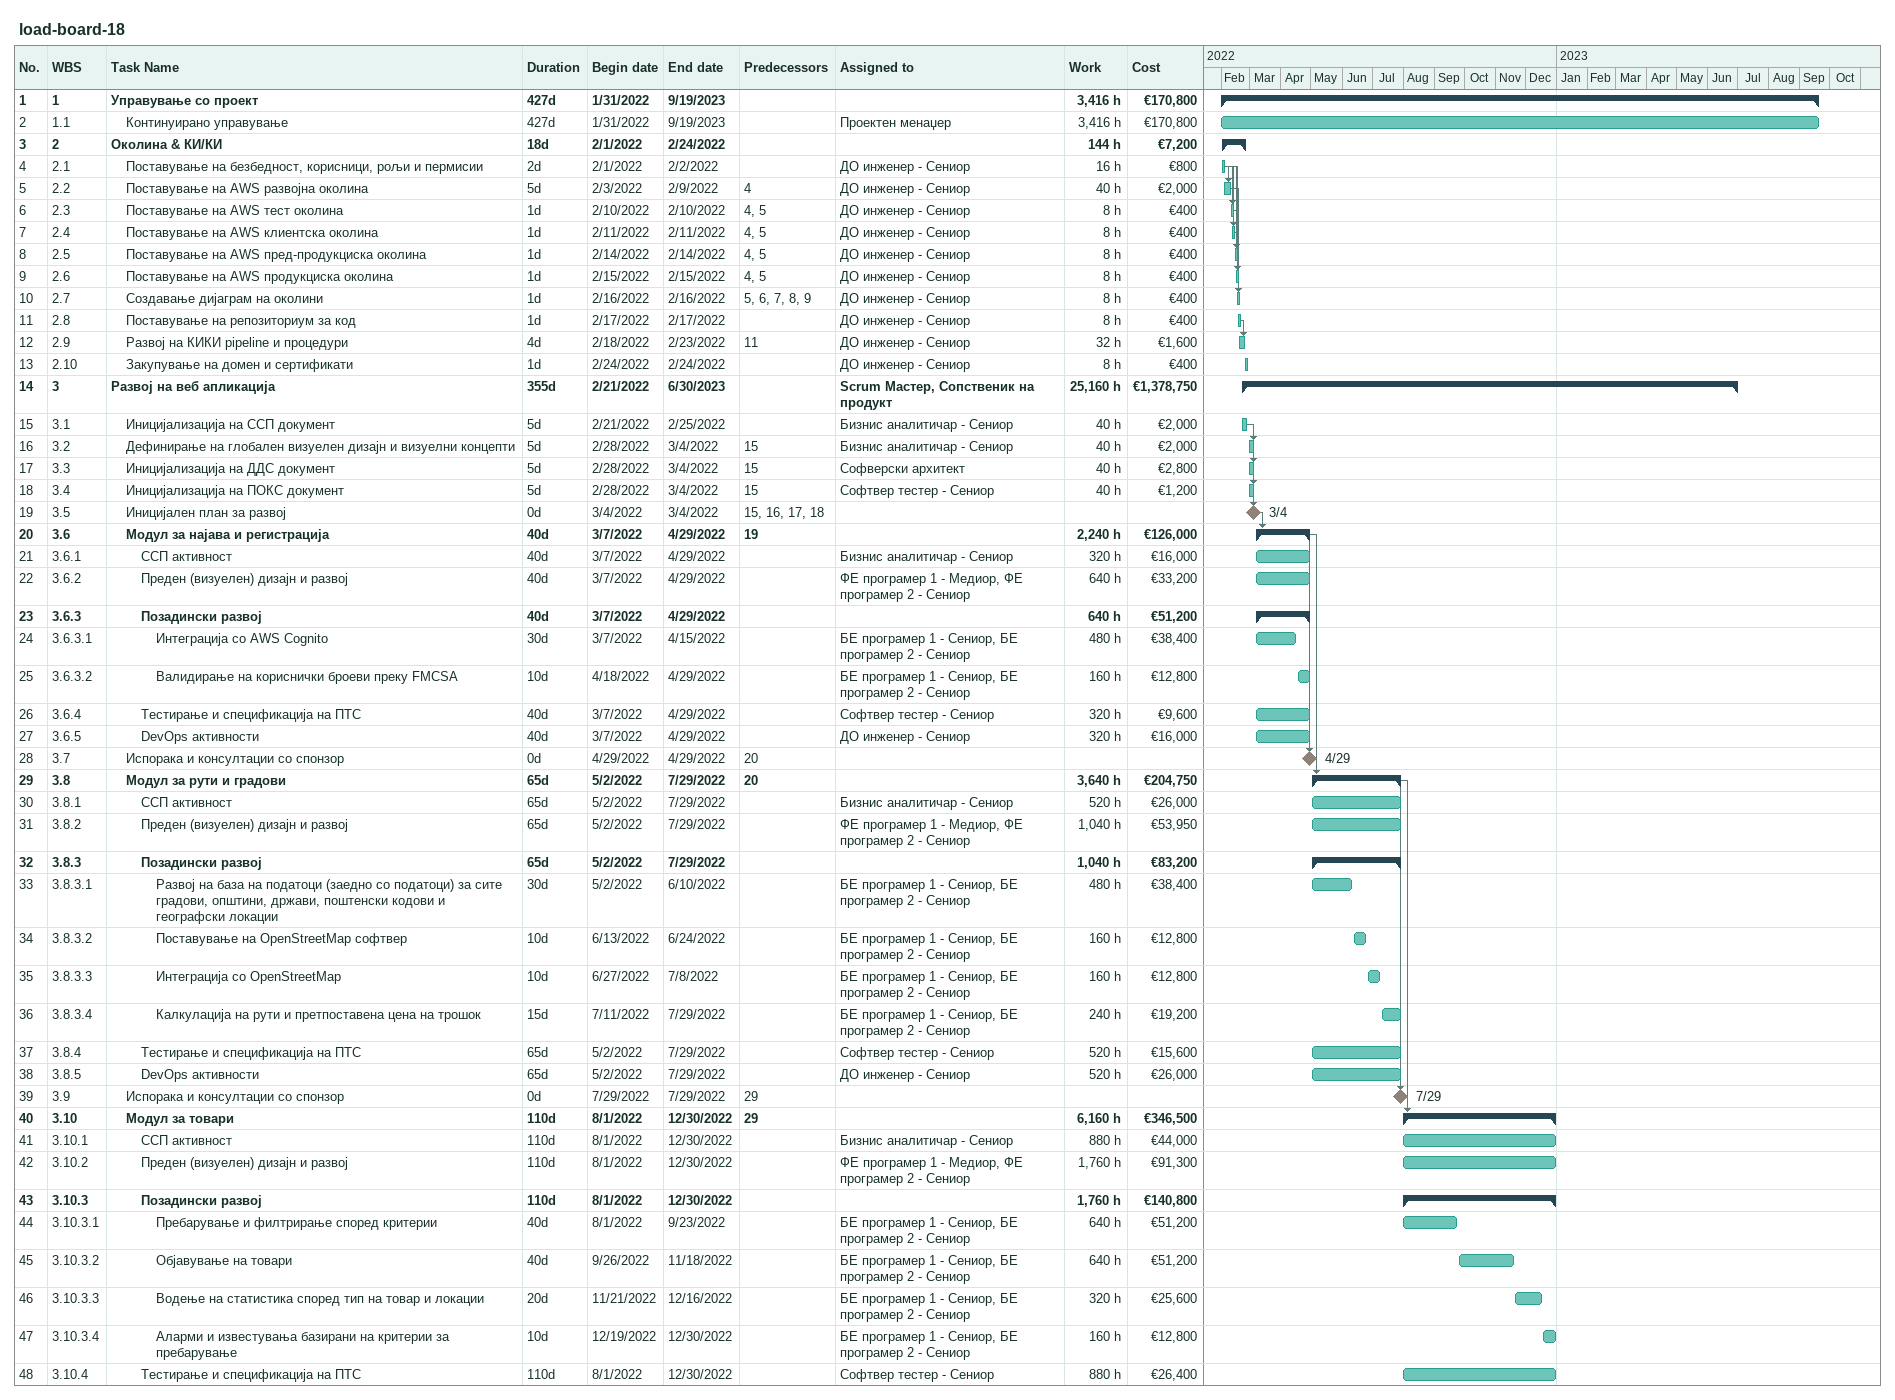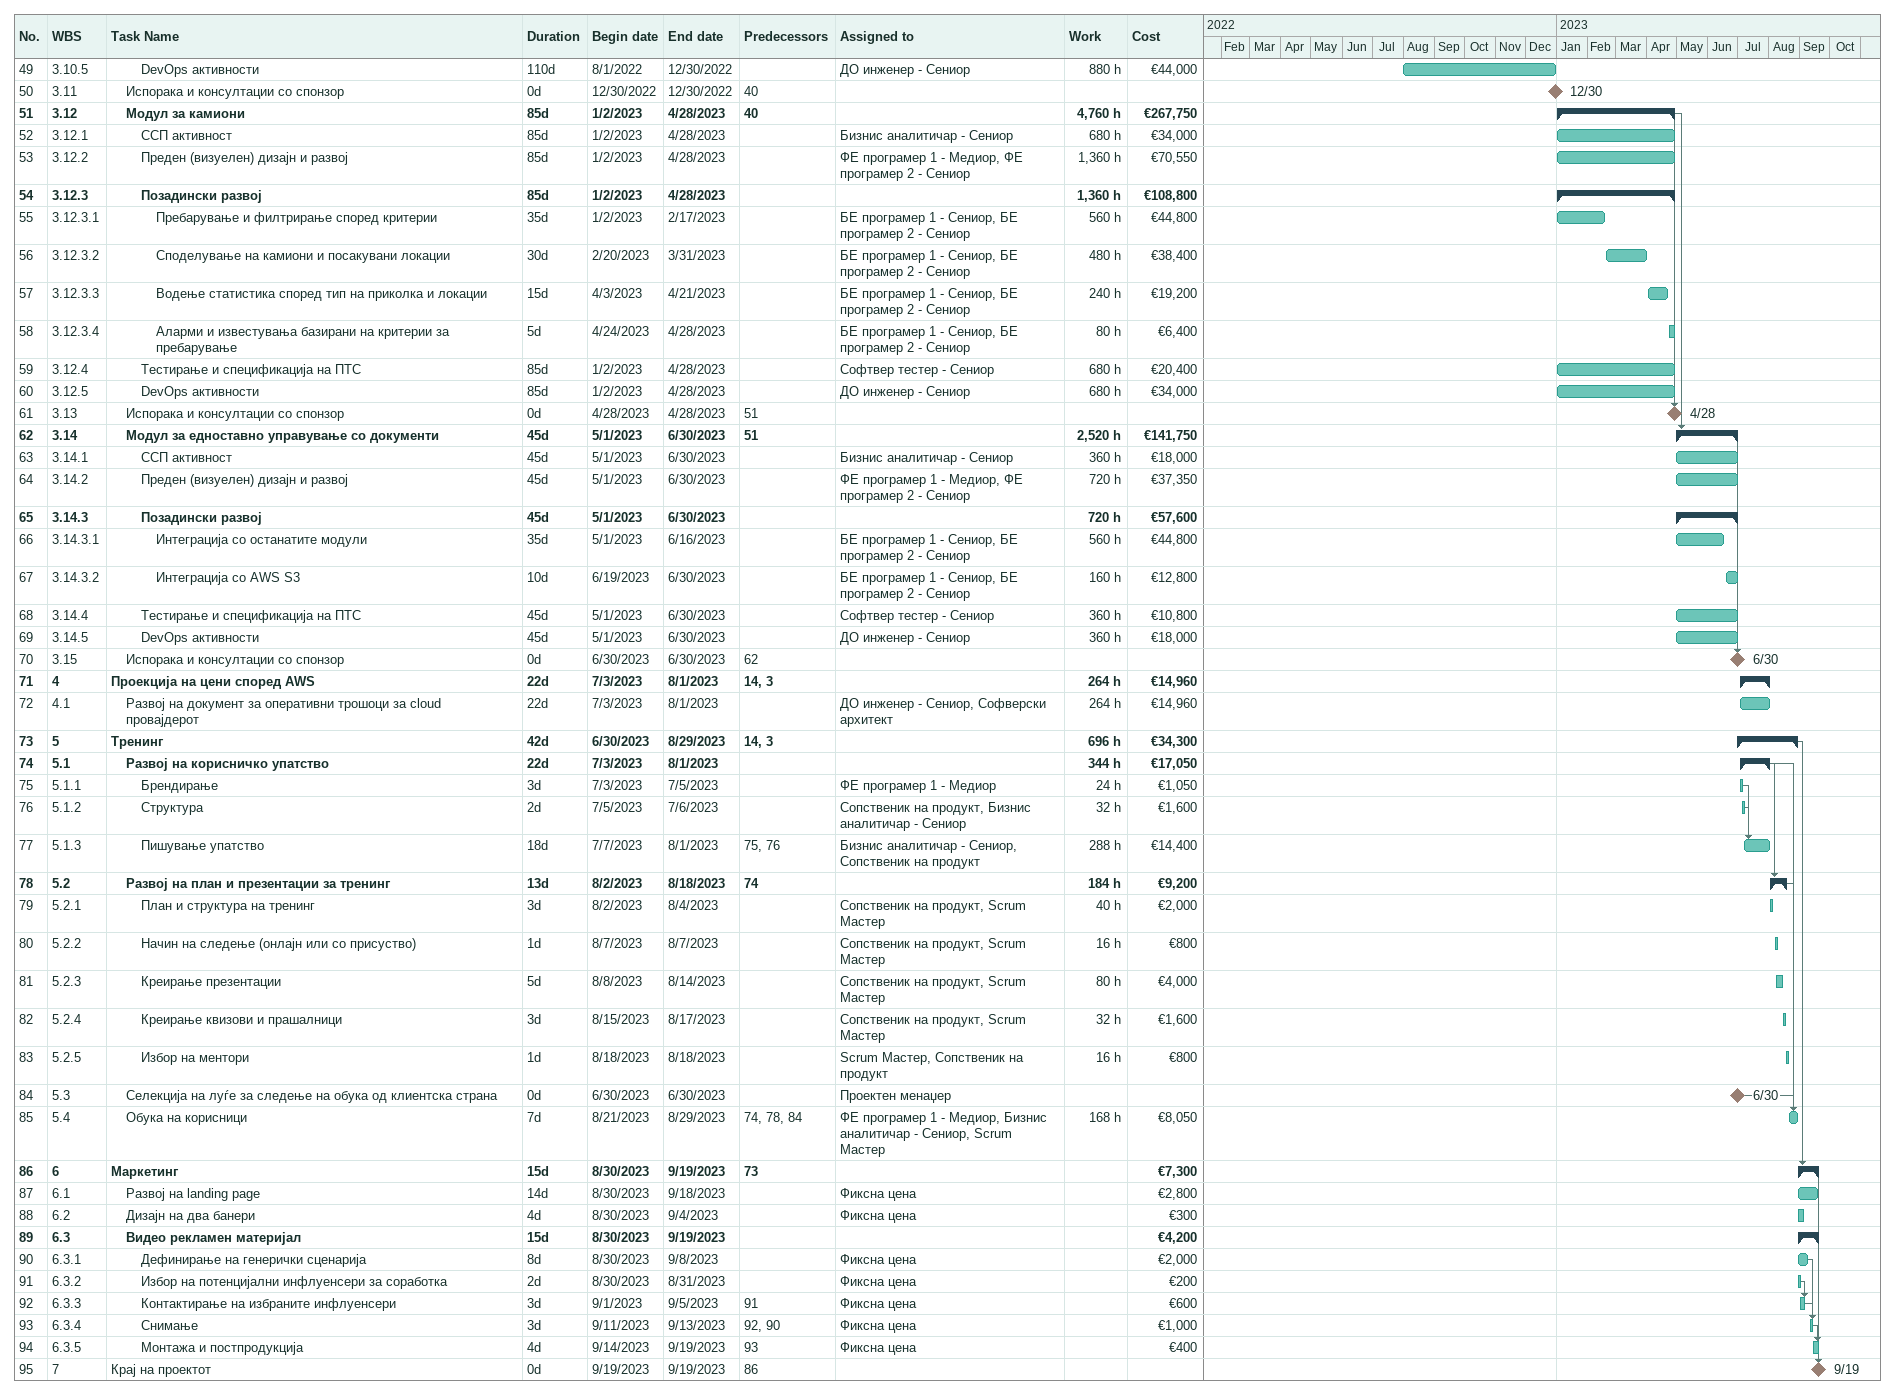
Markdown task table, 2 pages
load-board-18

| ID | WBS | Task | Duration | Start | Finish | Predecessors | Resources | Work (h) | Cost (€) |
|---|---|---|---|---|---|---|---|---|---|
| 1 | 1 | **Управување со проект** | 427d | 2022-01-31 | 2023-09-19 |  |  | 3416 | 170800 |
| 2 | 1.1 | Континуирано управување | 427d | 2022-01-31 | 2023-09-19 |  | Проектен менаџер | 3416 | 170800 |
| 3 | 2 | **Околина & КИ/КИ** | 18d | 2022-02-01 | 2022-02-24 |  |  | 144 | 7200 |
| 4 | 2.1 | Поставување на безбедност, корисници, рољи и пермисии | 2d | 2022-02-01 | 2022-02-02 |  | ДО инженер - Сениор | 16 | 800 |
| 5 | 2.2 | Поставување на AWS развојна околина | 5d | 2022-02-03 | 2022-02-09 | 4 | ДО инженер - Сениор | 40 | 2000 |
| 6 | 2.3 | Поставување на AWS тест околина | 1d | 2022-02-10 | 2022-02-10 | 4, 5 | ДО инженер - Сениор | 8 | 400 |
| 7 | 2.4 | Поставување на AWS клиентска околина | 1d | 2022-02-11 | 2022-02-11 | 4, 5 | ДО инженер - Сениор | 8 | 400 |
| 8 | 2.5 | Поставување на AWS пред-продукциска околина | 1d | 2022-02-14 | 2022-02-14 | 4, 5 | ДО инженер - Сениор | 8 | 400 |
| 9 | 2.6 | Поставување на AWS продукциска околина | 1d | 2022-02-15 | 2022-02-15 | 4, 5 | ДО инженер - Сениор | 8 | 400 |
| 10 | 2.7 | Создавање дијаграм на околини | 1d | 2022-02-16 | 2022-02-16 | 5, 6, 7, 8, 9 | ДО инженер - Сениор | 8 | 400 |
| 11 | 2.8 | Поставување на репозиториум за код | 1d | 2022-02-17 | 2022-02-17 |  | ДО инженер - Сениор | 8 | 400 |
| 12 | 2.9 | Развој на КИКИ pipeline и процедури | 4d | 2022-02-18 | 2022-02-23 | 11 | ДО инженер - Сениор | 32 | 1600 |
| 13 | 2.10 | Закупување на домен и сертификати | 1d | 2022-02-24 | 2022-02-24 |  | ДО инженер - Сениор | 8 | 400 |
| 14 | 3 | **Развој на веб апликација** | 355d | 2022-02-21 | 2023-06-30 |  | Scrum Мастер, Сопственик на продукт | 25160 | 1378750 |
| 15 | 3.1 | Иницијализација на ССП документ | 5d | 2022-02-21 | 2022-02-25 |  | Бизнис аналитичар - Сениор | 40 | 2000 |
| 16 | 3.2 | Дефинирање на глобален визуелен дизајн и визуелни концепти | 5d | 2022-02-28 | 2022-03-04 | 15 | Бизнис аналитичар - Сениор | 40 | 2000 |
| 17 | 3.3 | Иницијализација на ДДС документ | 5d | 2022-02-28 | 2022-03-04 | 15 | Софверски архитект | 40 | 2800 |
| 18 | 3.4 | Иницијализација на ПОКС документ | 5d | 2022-02-28 | 2022-03-04 | 15 | Софтвер тестер - Сениор | 40 | 1200 |
| 19 | 3.5 | Иницијален план за развој | 0d | 2022-03-04 | 2022-03-04 | 15, 16, 17, 18 |  |  |  |
| 20 | 3.6 | **Модул за најава и регистрација** | 40d | 2022-03-07 | 2022-04-29 | 19 |  | 2240 | 126000 |
| 21 | 3.6.1 | ССП активност | 40d | 2022-03-07 | 2022-04-29 |  | Бизнис аналитичар - Сениор | 320 | 16000 |
| 22 | 3.6.2 | Преден (визуелен) дизајн и развој | 40d | 2022-03-07 | 2022-04-29 |  | ФЕ програмер 1 - Медиор, ФЕ програмер 2 - Сениор | 640 | 33200 |
| 23 | 3.6.3 | **Позадински развој** | 40d | 2022-03-07 | 2022-04-29 |  |  | 640 | 51200 |
| 24 | 3.6.3.1 | Интеграција со AWS Cognito | 30d | 2022-03-07 | 2022-04-15 |  | БЕ програмер 1 - Сениор, БЕ програмер 2 - Сениор | 480 | 38400 |
| 25 | 3.6.3.2 | Валидирање на кориснички броеви преку FMCSA | 10d | 2022-04-18 | 2022-04-29 |  | БЕ програмер 1 - Сениор, БЕ програмер 2 - Сениор | 160 | 12800 |
| 26 | 3.6.4 | Тестирање и спецификација на ПТС | 40d | 2022-03-07 | 2022-04-29 |  | Софтвер тестер - Сениор | 320 | 9600 |
| 27 | 3.6.5 | DevOps активности | 40d | 2022-03-07 | 2022-04-29 |  | ДО инженер - Сениор | 320 | 16000 |
| 28 | 3.7 | Испорака и консултации со спонзор | 0d | 2022-04-29 | 2022-04-29 | 20 |  |  |  |
| 29 | 3.8 | **Модул за рути и градови** | 65d | 2022-05-02 | 2022-07-29 | 20 |  | 3640 | 204750 |
| 30 | 3.8.1 | ССП активност | 65d | 2022-05-02 | 2022-07-29 |  | Бизнис аналитичар - Сениор | 520 | 26000 |
| 31 | 3.8.2 | Преден (визуелен) дизајн и развој | 65d | 2022-05-02 | 2022-07-29 |  | ФЕ програмер 1 - Медиор, ФЕ програмер 2 - Сениор | 1040 | 53950 |
| 32 | 3.8.3 | **Позадински развој** | 65d | 2022-05-02 | 2022-07-29 |  |  | 1040 | 83200 |
| 33 | 3.8.3.1 | Развој на база на податоци (заедно со податоци) за сите градови, општини, држави, поштенски кодови и географски локации | 30d | 2022-05-02 | 2022-06-10 |  | БЕ програмер 1 - Сениор, БЕ програмер 2 - Сениор | 480 | 38400 |
| 34 | 3.8.3.2 | Поставување на OpenStreetMap софтвер | 10d | 2022-06-13 | 2022-06-24 |  | БЕ програмер 1 - Сениор, БЕ програмер 2 - Сениор | 160 | 12800 |
| 35 | 3.8.3.3 | Интеграција со OpenStreetMap | 10d | 2022-06-27 | 2022-07-08 |  | БЕ програмер 1 - Сениор, БЕ програмер 2 - Сениор | 160 | 12800 |
| 36 | 3.8.3.4 | Калкулација на рути и претпоставена цена на трошок | 15d | 2022-07-11 | 2022-07-29 |  | БЕ програмер 1 - Сениор, БЕ програмер 2 - Сениор | 240 | 19200 |
| 37 | 3.8.4 | Тестирање и спецификација на ПТС | 65d | 2022-05-02 | 2022-07-29 |  | Софтвер тестер - Сениор | 520 | 15600 |
| 38 | 3.8.5 | DevOps активности | 65d | 2022-05-02 | 2022-07-29 |  | ДО инженер - Сениор | 520 | 26000 |
| 39 | 3.9 | Испорака и консултации со спонзор | 0d | 2022-07-29 | 2022-07-29 | 29 |  |  |  |
| 40 | 3.10 | **Модул за товари** | 110d | 2022-08-01 | 2022-12-30 | 29 |  | 6160 | 346500 |
| 41 | 3.10.1 | ССП активност | 110d | 2022-08-01 | 2022-12-30 |  | Бизнис аналитичар - Сениор | 880 | 44000 |
| 42 | 3.10.2 | Преден (визуелен) дизајн и развој | 110d | 2022-08-01 | 2022-12-30 |  | ФЕ програмер 1 - Медиор, ФЕ програмер 2 - Сениор | 1760 | 91300 |
| 43 | 3.10.3 | **Позадински развој** | 110d | 2022-08-01 | 2022-12-30 |  |  | 1760 | 140800 |
| 44 | 3.10.3.1 | Пребарување и филтрирање според критерии | 40d | 2022-08-01 | 2022-09-23 |  | БЕ програмер 1 - Сениор, БЕ програмер 2 - Сениор | 640 | 51200 |
| 45 | 3.10.3.2 | Објавување на товари | 40d | 2022-09-26 | 2022-11-18 |  | БЕ програмер 1 - Сениор, БЕ програмер 2 - Сениор | 640 | 51200 |
| 46 | 3.10.3.3 | Водење на статистика според тип на товар и локации | 20d | 2022-11-21 | 2022-12-16 |  | БЕ програмер 1 - Сениор, БЕ програмер 2 - Сениор | 320 | 25600 |
| 47 | 3.10.3.4 | Аларми и известувања базирани на критерии за пребарување | 10d | 2022-12-19 | 2022-12-30 |  | БЕ програмер 1 - Сениор, БЕ програмер 2 - Сениор | 160 | 12800 |
| 48 | 3.10.4 | Тестирање и спецификација на ПТС | 110d | 2022-08-01 | 2022-12-30 |  | Софтвер тестер - Сениор | 880 | 26400 |
| 49 | 3.10.5 | DevOps активности | 110d | 2022-08-01 | 2022-12-30 |  | ДО инженер - Сениор | 880 | 44000 |
| 50 | 3.11 | Испорака и консултации со спонзор | 0d | 2022-12-30 | 2022-12-30 | 40 |  |  |  |
| 51 | 3.12 | **Модул за камиони** | 85d | 2023-01-02 | 2023-04-28 | 40 |  | 4760 | 267750 |
| 52 | 3.12.1 | ССП активност | 85d | 2023-01-02 | 2023-04-28 |  | Бизнис аналитичар - Сениор | 680 | 34000 |
| 53 | 3.12.2 | Преден (визуелен) дизајн и развој | 85d | 2023-01-02 | 2023-04-28 |  | ФЕ програмер 1 - Медиор, ФЕ програмер 2 - Сениор | 1360 | 70550 |
| 54 | 3.12.3 | **Позадински развој** | 85d | 2023-01-02 | 2023-04-28 |  |  | 1360 | 108800 |
| 55 | 3.12.3.1 | Пребарување и филтрирање според критерии | 35d | 2023-01-02 | 2023-02-17 |  | БЕ програмер 1 - Сениор, БЕ програмер 2 - Сениор | 560 | 44800 |
| 56 | 3.12.3.2 | Споделување на камиони и посакувани локации | 30d | 2023-02-20 | 2023-03-31 |  | БЕ програмер 1 - Сениор, БЕ програмер 2 - Сениор | 480 | 38400 |
| 57 | 3.12.3.3 | Водење статистика според тип на приколка и локации | 15d | 2023-04-03 | 2023-04-21 |  | БЕ програмер 1 - Сениор, БЕ програмер 2 - Сениор | 240 | 19200 |
| 58 | 3.12.3.4 | Аларми и известувања базирани на критерии за пребарување | 5d | 2023-04-24 | 2023-04-28 |  | БЕ програмер 1 - Сениор, БЕ програмер 2 - Сениор | 80 | 6400 |
| 59 | 3.12.4 | Тестирање и спецификација на ПТС | 85d | 2023-01-02 | 2023-04-28 |  | Софтвер тестер - Сениор | 680 | 20400 |
| 60 | 3.12.5 | DevOps активности | 85d | 2023-01-02 | 2023-04-28 |  | ДО инженер - Сениор | 680 | 34000 |
| 61 | 3.13 | Испорака и консултации со спонзор | 0d | 2023-04-28 | 2023-04-28 | 51 |  |  |  |
| 62 | 3.14 | **Модул за едноставно управување со документи** | 45d | 2023-05-01 | 2023-06-30 | 51 |  | 2520 | 141750 |
| 63 | 3.14.1 | ССП активност | 45d | 2023-05-01 | 2023-06-30 |  | Бизнис аналитичар - Сениор | 360 | 18000 |
| 64 | 3.14.2 | Преден (визуелен) дизајн и развој | 45d | 2023-05-01 | 2023-06-30 |  | ФЕ програмер 1 - Медиор, ФЕ програмер 2 - Сениор | 720 | 37350 |
| 65 | 3.14.3 | **Позадински развој** | 45d | 2023-05-01 | 2023-06-30 |  |  | 720 | 57600 |
| 66 | 3.14.3.1 | Интеграција со останатите модули | 35d | 2023-05-01 | 2023-06-16 |  | БЕ програмер 1 - Сениор, БЕ програмер 2 - Сениор | 560 | 44800 |
| 67 | 3.14.3.2 | Интеграција со AWS S3 | 10d | 2023-06-19 | 2023-06-30 |  | БЕ програмер 1 - Сениор, БЕ програмер 2 - Сениор | 160 | 12800 |
| 68 | 3.14.4 | Тестирање и спецификација на ПТС | 45d | 2023-05-01 | 2023-06-30 |  | Софтвер тестер - Сениор | 360 | 10800 |
| 69 | 3.14.5 | DevOps активности | 45d | 2023-05-01 | 2023-06-30 |  | ДО инженер - Сениор | 360 | 18000 |
| 70 | 3.15 | Испорака и консултации со спонзор | 0d | 2023-06-30 | 2023-06-30 | 62 |  |  |  |
| 71 | 4 | **Проекција на цени според AWS** | 22d | 2023-07-03 | 2023-08-01 | 14, 3 |  | 264 | 14960 |
| 72 | 4.1 | Развој на документ за оперативни трошоци за cloud провајдерот | 22d | 2023-07-03 | 2023-08-01 |  | ДО инженер - Сениор, Софверски архитект | 264 | 14960 |
| 73 | 5 | **Тренинг** | 42d | 2023-06-30 | 2023-08-29 | 14, 3 |  | 696 | 34300 |
| 74 | 5.1 | **Развој на корисничко упатство** | 22d | 2023-07-03 | 2023-08-01 |  |  | 344 | 17050 |
| 75 | 5.1.1 | Брендирање | 3d | 2023-07-03 | 2023-07-05 |  | ФЕ програмер 1 - Медиор | 24 | 1050 |
| 76 | 5.1.2 | Структура | 2d | 2023-07-05 | 2023-07-06 |  | Сопственик на продукт, Бизнис аналитичар - Сениор | 32 | 1600 |
| 77 | 5.1.3 | Пишување упатство | 18d | 2023-07-07 | 2023-08-01 | 75, 76 | Бизнис аналитичар - Сениор, Сопственик на продукт | 288 | 14400 |
| 78 | 5.2 | **Развој на план и презентации за тренинг** | 13d | 2023-08-02 | 2023-08-18 | 74 |  | 184 | 9200 |
| 79 | 5.2.1 | План и структура на тренинг | 3d | 2023-08-02 | 2023-08-04 |  | Сопственик на продукт, Scrum Мастер | 40 | 2000 |
| 80 | 5.2.2 | Начин на следење (онлајн или со присуство) | 1d | 2023-08-07 | 2023-08-07 |  | Сопственик на продукт, Scrum Мастер | 16 | 800 |
| 81 | 5.2.3 | Креирање презентации | 5d | 2023-08-08 | 2023-08-14 |  | Сопственик на продукт, Scrum Мастер | 80 | 4000 |
| 82 | 5.2.4 | Креирање квизови и прашалници | 3d | 2023-08-15 | 2023-08-17 |  | Сопственик на продукт, Scrum Мастер | 32 | 1600 |
| 83 | 5.2.5 | Избор на ментори | 1d | 2023-08-18 | 2023-08-18 |  | Scrum Мастер, Сопственик на продукт | 16 | 800 |
| 84 | 5.3 | Селекција на луѓе за следење на обука од клиентска страна | 0d | 2023-06-30 | 2023-06-30 |  | Проектен менаџер |  |  |
| 85 | 5.4 | Обука на корисници | 7d | 2023-08-21 | 2023-08-29 | 74, 78, 84 | ФЕ програмер 1 - Медиор, Бизнис аналитичар - Сениор, Scrum Мастер | 168 | 8050 |
| 86 | 6 | **Маркетинг** | 15d | 2023-08-30 | 2023-09-19 | 73 |  |  | 7300 |
| 87 | 6.1 | Развој на landing page | 14d | 2023-08-30 | 2023-09-18 |  | Фиксна цена |  | 2800 |
| 88 | 6.2 | Дизајн на два банери | 4d | 2023-08-30 | 2023-09-04 |  | Фиксна цена |  | 300 |
| 89 | 6.3 | **Видео рекламен материјал** | 15d | 2023-08-30 | 2023-09-19 |  |  |  | 4200 |
| 90 | 6.3.1 | Дефинирање на генерички сценарија | 8d | 2023-08-30 | 2023-09-08 |  | Фиксна цена |  | 2000 |
| 91 | 6.3.2 | Избор на потенцијални инфлуенсери за соработка | 2d | 2023-08-30 | 2023-08-31 |  | Фиксна цена |  | 200 |
| 92 | 6.3.3 | Контактирање на избраните инфлуенсери | 3d | 2023-09-01 | 2023-09-05 | 91 | Фиксна цена |  | 600 |
| 93 | 6.3.4 | Снимање | 3d | 2023-09-11 | 2023-09-13 | 92, 90 | Фиксна цена |  | 1000 |
| 94 | 6.3.5 | Монтажа и постпродукција | 4d | 2023-09-14 | 2023-09-19 | 93 | Фиксна цена |  | 400 |
| 95 | 7 | Крај на проектот | 0d | 2023-09-19 | 2023-09-19 | 86 |  |  |  |
